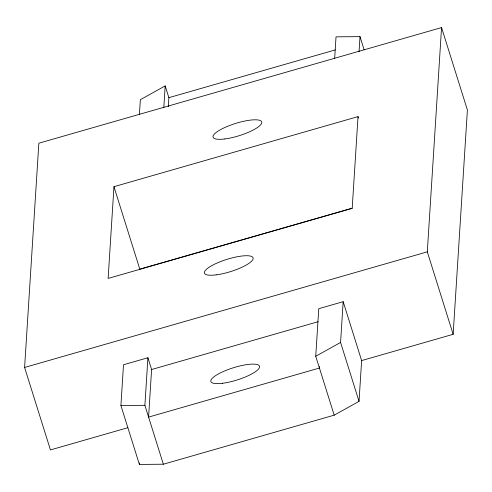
<?xml version="1.0" encoding="UTF-8"?>
<svg xmlns="http://www.w3.org/2000/svg" width="492" height="492" viewBox="0 0 492 492"><rect width="100%" height="100%" fill="white"/><g stroke="black" fill="none" stroke-linecap="round" stroke-linejoin="round"><path stroke-width="0.74" d="M127.945 427.677L50.442 449.928L24.6 367.462L38.85 143.197L441.558 27.577L467.4 110.036L453.15 334.308L361.626 360.587L359.037 401.361L334.197 415.162L163.35 464.214L139.377 464.423L120.915 405.525L123.51 364.75L147.914 357.739L151.604 369.523L148.584 417.093L319.431 368.041L319.529 366.534M113.96 186.683L108.129 278.429L352.198 208.356L358.028 116.61L113.96 186.683L139.802 269.142L352.161 208.178M139.39 114.796L140.349 99.691L165.189 85.891L168.879 97.668L168.301 106.733M139.377 464.423L139.47 462.917M163.35 464.214L144.894 405.31L147.914 357.739M163.793 107.791L165.189 85.891M334.197 415.162L315.741 356.263L318.761 308.687L343.17 301.682L361.626 360.587M334.64 58.745L336.03 36.851L360.009 36.636L364.111 49.723M359.037 401.361L340.575 342.457L343.17 301.682M359.049 51.74L360.009 36.636M453.15 334.308L427.308 251.843L441.558 27.577M315.741 356.263L340.575 342.457M168.879 97.668L335.304 49.901M24.6 367.462L427.308 251.843M151.604 369.523L318.035 321.737M120.915 405.525L144.894 405.31M358.028 116.61L358.483 118.068M216.185 274.868A25.504 6.384 -17.4 0 0 253.171 258.472A25.504 6.384 -17.4 0 0 216.929 263.097A25.504 6.384 -17.4 0 0 216.185 274.868M224.819 138.947A25.504 6.384 -17.4 0 0 261.805 122.551A25.504 6.384 -17.4 0 0 225.57 127.176A25.504 6.384 -17.4 0 0 224.819 138.947M222.618 383.268A25.504 6.384 -17.4 0 0 259.604 366.872A25.504 6.384 -17.4 0 0 223.368 371.497A25.504 6.384 -17.4 0 0 222.618 383.268"/></g></svg>
